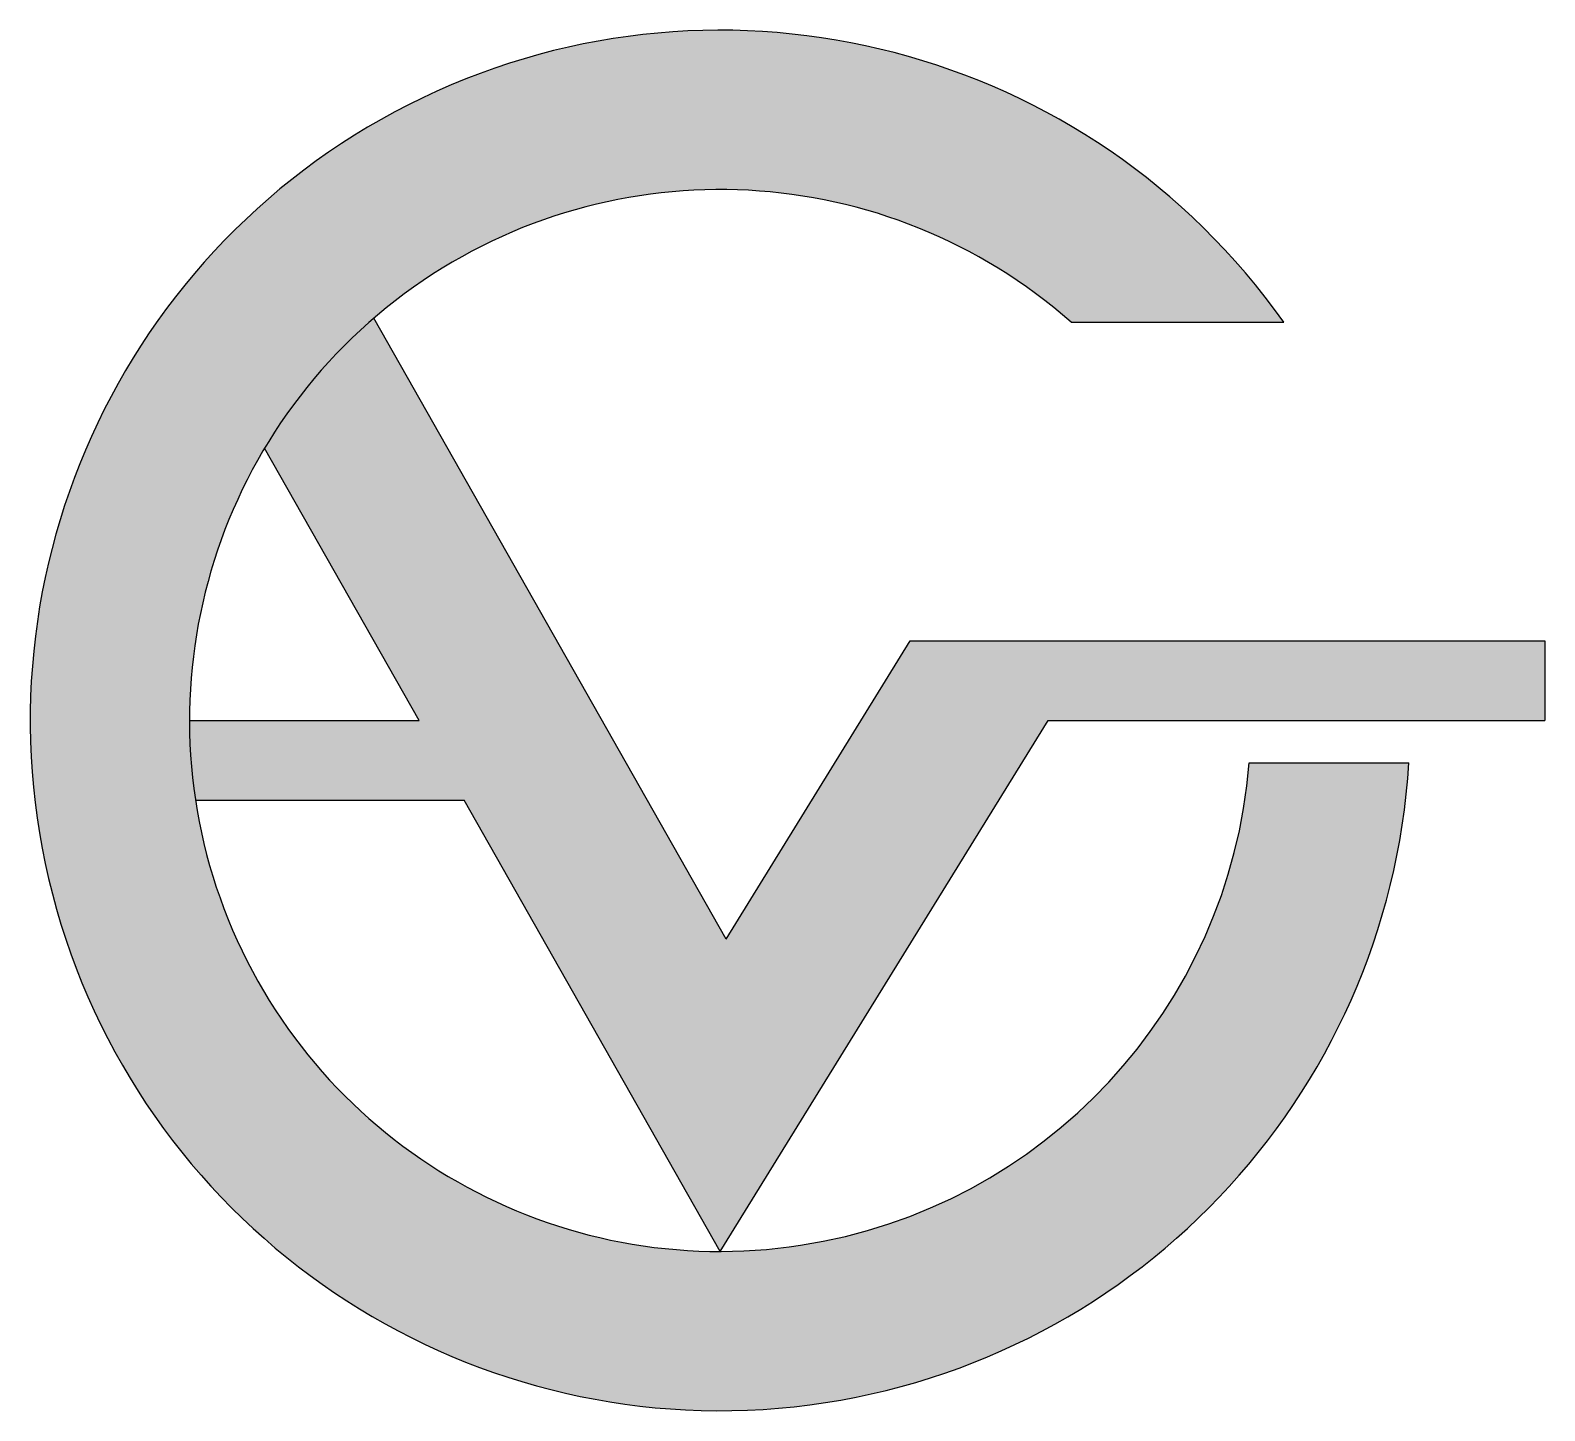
# Model space of a CAD drawing. Extents: x 1557.7 to 1571.9, y 2015.5 to 2028.5.
import ezdxf

# ---------------------------------------------------------------- set-up
doc = ezdxf.new("R2010")
doc.units = 0
doc.header["$MEASUREMENT"] = 0
doc.layers.get('0').update_dxf_attribs({"linetype": 'CONTINUOUS'})
doc.layers.add('1', color=1, linetype='CONTINUOUS')
doc.layers.add('4', color=6, linetype='CONTINUOUS')

msp = doc.modelspace()

# ---------------------------------------------------------------- hatches: boundary and pattern name
at = {"layer": '1', "linetype": 'CONTINUOUS'}
msp.add_hatch(color=256, dxfattribs=at).paths.add_polyline_path([(1564.21, 2019.921), (1560.892, 2025.768, 0.08052), (1559.863, 2024.543), (1561.318, 2021.979), (1559.155, 2021.979, 0.03766), (1559.212, 2021.229), (1561.743, 2021.229), (1564.155, 2016.979), (1567.244, 2021.979), (1571.923, 2021.979), (1571.923, 2022.729), (1565.945, 2022.729)])
at = {"layer": '4', "linetype": 'CONTINUOUS'}
msp.add_hatch(color=256, dxfattribs=at).paths.add_polyline_path([(1567.462, 2025.729), (1569.464, 2025.729, 5.856004), (1570.643, 2021.579), (1569.139, 2021.579, -4.232034)])

# ---------------------------------------------------------------- linework, layer by layer
at = {"color": 1}
for p, q in [((1564.21, 2019.921), (1560.892, 2025.768)), ((1561.318, 2021.979), (1559.863, 2024.543)), ((1564.21, 2019.921), (1565.945, 2022.729)), ((1565.945, 2022.729), (1571.923, 2022.729)), ((1571.923, 2022.729), (1571.923, 2021.979)), ((1559.155, 2021.979), (1561.318, 2021.979)), ((1564.155, 2016.979), (1567.244, 2021.979)), ((1567.244, 2021.979), (1571.923, 2021.979)), ((1559.212, 2021.229), (1561.743, 2021.229)), ((1564.155, 2016.979), (1561.743, 2021.229))]:
    msp.add_line(p, q, dxfattribs=at)
for p, q in [((1567.462, 2025.729), (1569.464, 2025.729)), ((1569.139, 2021.579), (1570.643, 2021.579))]:
    msp.add_line(p, q)
for radius, start, end in [(6.5, 35.2344, 356.4719), (5, 48.5904, 355.4114)]:
    msp.add_arc((1564.155, 2021.979), radius, start, end)

doc.saveas('drawing.dxf')
